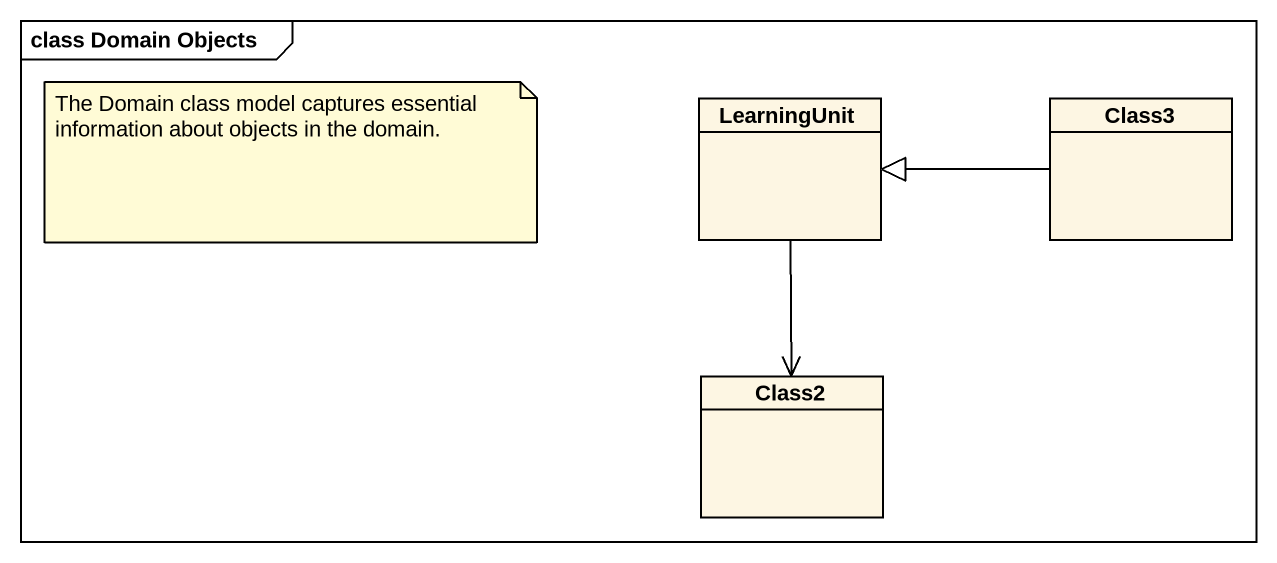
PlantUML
@startuml
mainframe class Domain Objects
hide circle
hide empty members
class LearningUnit
class Class3
class Class2
LearningUnit --> Class2
Class3 -left-|> LearningUnit
note as N1
  The Domain class model captures essential information about objects in the domain.
end note
@enduml
